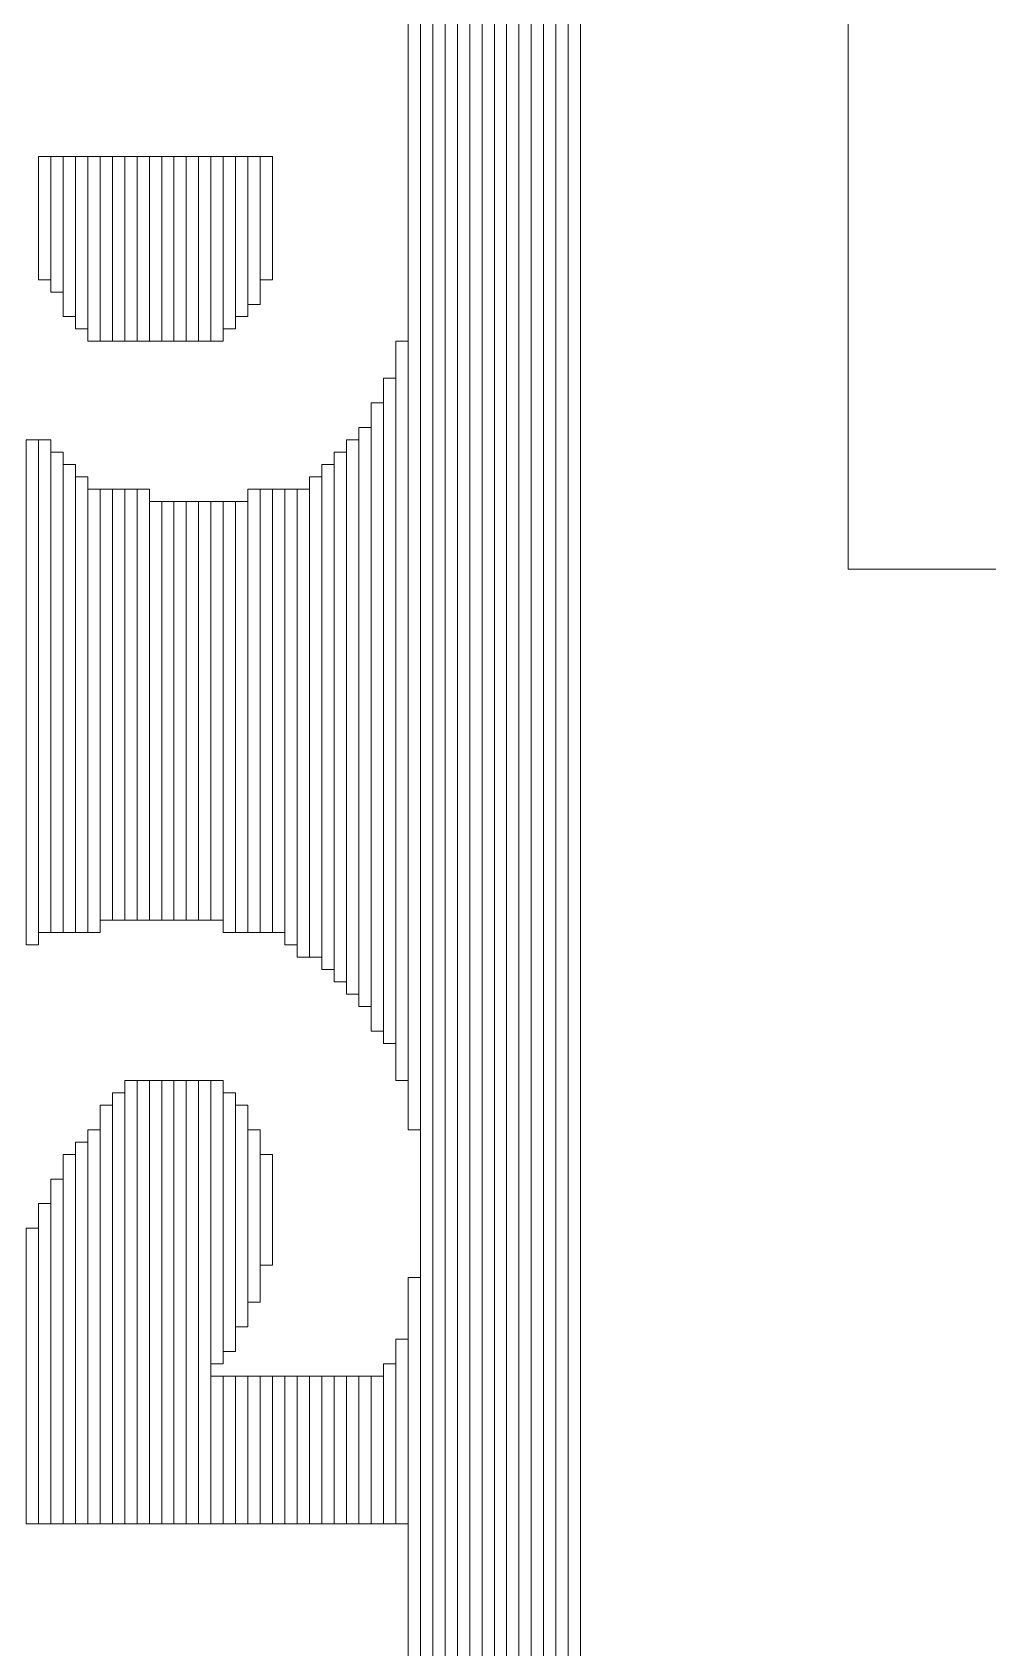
# Model space of a CAD drawing. Header units: millimetres. Extents: x -86 to 67, y -55 to 52.
# Drawn here: x 4.563 to 6.532, y 28.135 to 31.466 of the extents above; entities that cross this region are included whole.
import ezdxf

# ---------------------------------------------------------------- set-up
doc = ezdxf.new("R2010")
doc.units = ezdxf.units.MM
doc.header["$MEASUREMENT"] = 0
for name, color, linetype in [('BG_OUTLINE', 7, 'Continuous'), ('MA_PEN3', 7, 'Continuous'), ('PG_SILKSCREEN_TOP', 7, 'Continuous'), ('PIN_TOP', 7, 'Continuous')]:
    doc.layers.add(name, color=color, linetype=linetype)

msp = doc.modelspace()

# ---------------------------------------------------------------- linework, layer by layer
at = {"layer": 'BG_OUTLINE', "color": 3, "lineweight": 9}
msp.add_open_spline([(-60.0926, 34.7331), (-60.0926, 34.7331), (63.7724, 34.7331), (63.7724, 34.7331), (63.7724, 34.7331), (64.585, 34.7336), (65.3646, 34.4113), (65.9396, 33.837), (65.9396, 33.837), (66.5146, 33.2627), (66.8379, 32.4797), (66.8384, 31.667), (66.8384, 31.667), (66.8384, 31.667), (66.8412, -52.28), (66.8412, -52.28), (66.8412, -52.28), (66.8412, -52.28), (66.8384, -52.1933), (66.8384, -52.1933), (66.8384, -52.1933), (66.8389, -53.006), (66.5166, -53.7856), (65.9424, -54.3606), (65.9424, -54.3606), (65.3681, -54.9356), (64.585, -55.2589), (63.7724, -55.2594), (63.7724, -55.2594), (63.7724, -55.2594), (-60.1869, -55.2594), (-60.1869, -55.2594), (-60.1869, -55.2594), (-60.1869, -55.2594), (-60.0853, -55.2518), (-60.0853, -55.2518), (-60.0853, -55.2518), (-60.8979, -55.2523), (-61.6775, -54.9299), (-62.2525, -54.3557), (-62.2525, -54.3557), (-62.8275, -53.7814), (-63.1508, -52.9984), (-63.1513, -52.1857), (-63.1513, -52.1857), (-63.1513, -52.1857), (-63.1587, 31.667), (-63.1587, 31.667), (-63.1587, 31.667), (-63.1592, 32.4797), (-62.8369, 33.2593), (-62.2626, 33.8343), (-62.2626, 33.8343), (-61.6883, 34.4093), (-60.9053, 34.7326), (-60.0926, 34.7331)], degree=3, knots=[0, 0, 0, 0, 0.071429, 0.071429, 0.071429, 0.071429, 0.142857, 0.142857, 0.142857, 0.142857, 0.214286, 0.214286, 0.214286, 0.214286, 0.285714, 0.285714, 0.285714, 0.285714, 0.357143, 0.357143, 0.357143, 0.357143, 0.428571, 0.428571, 0.428571, 0.428571, 0.5, 0.5, 0.5, 0.5, 0.571429, 0.571429, 0.571429, 0.571429, 0.642857, 0.642857, 0.642857, 0.642857, 0.714286, 0.714286, 0.714286, 0.714286, 0.785714, 0.785714, 0.785714, 0.785714, 0.857143, 0.857143, 0.857143, 0.857143, 0.928571, 0.928571, 0.928571, 0.928571, 1, 1, 1, 1], dxfattribs=at)
at = {"layer": 'MA_PEN3', "color": 5, "lineweight": 9}
for points in [[(5.3629, 34.3594), (5.3629, 34.3594), (5.3883, 34.3594), (5.3883, 34.3594), (5.3883, 34.3594), (5.3883, 34.3594), (5.3883, 23.285), (5.3883, 23.285), (5.3883, 23.285), (5.3883, 23.285), (5.3629, 23.285), (5.3629, 23.285), (5.3629, 23.285), (5.3629, 23.285), (5.3629, 34.3594), (5.3629, 34.3594)], [(5.3883, 34.3594), (5.3883, 34.3594), (5.4137, 34.3594), (5.4137, 34.3594), (5.4137, 34.3594), (5.4137, 34.3594), (5.4137, 23.285), (5.4137, 23.285), (5.4137, 23.285), (5.4137, 23.285), (5.3883, 23.285), (5.3883, 23.285), (5.3883, 23.285), (5.3883, 23.285), (5.3883, 34.3594), (5.3883, 34.3594)], [(5.4137, 34.3594), (5.4137, 34.3594), (5.4391, 34.3594), (5.4391, 34.3594), (5.4391, 34.3594), (5.4391, 34.3594), (5.4391, 23.285), (5.4391, 23.285), (5.4391, 23.285), (5.4391, 23.285), (5.4137, 23.285), (5.4137, 23.285), (5.4137, 23.285), (5.4137, 23.285), (5.4137, 34.3594), (5.4137, 34.3594)], [(5.4391, 34.3594), (5.4391, 34.3594), (5.4645, 34.3594), (5.4645, 34.3594), (5.4645, 34.3594), (5.4645, 34.3594), (5.4645, 23.285), (5.4645, 23.285), (5.4645, 23.285), (5.4645, 23.285), (5.4391, 23.285), (5.4391, 23.285), (5.4391, 23.285), (5.4391, 23.285), (5.4391, 34.3594), (5.4391, 34.3594)], [(5.4645, 34.3594), (5.4645, 34.3594), (5.4899, 34.3594), (5.4899, 34.3594), (5.4899, 34.3594), (5.4899, 34.3594), (5.4899, 23.285), (5.4899, 23.285), (5.4899, 23.285), (5.4899, 23.285), (5.4645, 23.285), (5.4645, 23.285), (5.4645, 23.285), (5.4645, 23.285), (5.4645, 34.3594), (5.4645, 34.3594)], [(5.4899, 34.3594), (5.4899, 34.3594), (5.5153, 34.3594), (5.5153, 34.3594), (5.5153, 34.3594), (5.5153, 34.3594), (5.5153, 23.285), (5.5153, 23.285), (5.5153, 23.285), (5.5153, 23.285), (5.4899, 23.285), (5.4899, 23.285), (5.4899, 23.285), (5.4899, 23.285), (5.4899, 34.3594), (5.4899, 34.3594)], [(5.5153, 34.3594), (5.5153, 34.3594), (5.5407, 34.3594), (5.5407, 34.3594), (5.5407, 34.3594), (5.5407, 34.3594), (5.5407, 23.285), (5.5407, 23.285), (5.5407, 23.285), (5.5407, 23.285), (5.5153, 23.285), (5.5153, 23.285), (5.5153, 23.285), (5.5153, 23.285), (5.5153, 34.3594), (5.5153, 34.3594)], [(5.5407, 34.3594), (5.5407, 34.3594), (5.5661, 34.3594), (5.5661, 34.3594), (5.5661, 34.3594), (5.5661, 34.3594), (5.5661, 23.285), (5.5661, 23.285), (5.5661, 23.285), (5.5661, 23.285), (5.5407, 23.285), (5.5407, 23.285), (5.5407, 23.285), (5.5407, 23.285), (5.5407, 34.3594), (5.5407, 34.3594)], [(5.5661, 34.3594), (5.5661, 34.3594), (5.5915, 34.3594), (5.5915, 34.3594), (5.5915, 34.3594), (5.5915, 34.3594), (5.5915, 23.285), (5.5915, 23.285), (5.5915, 23.285), (5.5915, 23.285), (5.5661, 23.285), (5.5661, 23.285), (5.5661, 23.285), (5.5661, 23.285), (5.5661, 34.3594), (5.5661, 34.3594)], [(5.5915, 34.3594), (5.5915, 34.3594), (5.6169, 34.3594), (5.6169, 34.3594), (5.6169, 34.3594), (5.6169, 34.3594), (5.6169, 23.285), (5.6169, 23.285), (5.6169, 23.285), (5.6169, 23.285), (5.5915, 23.285), (5.5915, 23.285), (5.5915, 23.285), (5.5915, 23.285), (5.5915, 34.3594), (5.5915, 34.3594)], [(5.6169, 34.3594), (5.6169, 34.3594), (5.6423, 34.3594), (5.6423, 34.3594), (5.6423, 34.3594), (5.6423, 34.3594), (5.6423, 23.285), (5.6423, 23.285), (5.6423, 23.285), (5.6423, 23.285), (5.6169, 23.285), (5.6169, 23.285), (5.6169, 23.285), (5.6169, 23.285), (5.6169, 34.3594), (5.6169, 34.3594)], [(5.6423, 34.3594), (5.6423, 34.3594), (5.6677, 34.3594), (5.6677, 34.3594), (5.6677, 34.3594), (5.6677, 34.3594), (5.6677, 23.285), (5.6677, 23.285), (5.6677, 23.285), (5.6677, 23.285), (5.6423, 23.285), (5.6423, 23.285), (5.6423, 23.285), (5.6423, 23.285), (5.6423, 34.3594), (5.6423, 34.3594)], [(5.6677, 34.3594), (5.6677, 34.3594), (5.6931, 34.3594), (5.6931, 34.3594), (5.6931, 34.3594), (5.6931, 34.3594), (5.6931, 23.285), (5.6931, 23.285), (5.6931, 23.285), (5.6931, 23.285), (5.6677, 23.285), (5.6677, 23.285), (5.6677, 23.285), (5.6677, 23.285), (5.6677, 34.3594), (5.6677, 34.3594)], [(5.3375, 31.9972), (5.3375, 31.9972), (5.3629, 31.9972), (5.3629, 31.9972), (5.3629, 31.9972), (5.3629, 31.9972), (5.3629, 29.2032), (5.3629, 29.2032), (5.3629, 29.2032), (5.3629, 29.2032), (5.3375, 29.2032), (5.3375, 29.2032), (5.3375, 29.2032), (5.3375, 29.2032), (5.3375, 31.9972), (5.3375, 31.9972)], [(4.5755, 31.2098), (4.5755, 31.2098), (4.6009, 31.2098), (4.6009, 31.2098), (4.6009, 31.2098), (4.6009, 31.2098), (4.6009, 30.9558), (4.6009, 30.9558), (4.6009, 30.9558), (4.6009, 30.9558), (4.5755, 30.9558), (4.5755, 30.9558), (4.5755, 30.9558), (4.5755, 30.9558), (4.5755, 31.2098), (4.5755, 31.2098)], [(4.6009, 31.2098), (4.6009, 31.2098), (4.6263, 31.2098), (4.6263, 31.2098), (4.6263, 31.2098), (4.6263, 31.2098), (4.6263, 30.9304), (4.6263, 30.9304), (4.6263, 30.9304), (4.6263, 30.9304), (4.6009, 30.9304), (4.6009, 30.9304), (4.6009, 30.9304), (4.6009, 30.9304), (4.6009, 31.2098), (4.6009, 31.2098)], [(4.6263, 31.2098), (4.6263, 31.2098), (4.6517, 31.2098), (4.6517, 31.2098), (4.6517, 31.2098), (4.6517, 31.2098), (4.6517, 30.8796), (4.6517, 30.8796), (4.6517, 30.8796), (4.6517, 30.8796), (4.6263, 30.8796), (4.6263, 30.8796), (4.6263, 30.8796), (4.6263, 30.8796), (4.6263, 31.2098), (4.6263, 31.2098)], [(4.6517, 31.2098), (4.6517, 31.2098), (4.6771, 31.2098), (4.6771, 31.2098), (4.6771, 31.2098), (4.6771, 31.2098), (4.6771, 30.8542), (4.6771, 30.8542), (4.6771, 30.8542), (4.6771, 30.8542), (4.6517, 30.8542), (4.6517, 30.8542), (4.6517, 30.8542), (4.6517, 30.8542), (4.6517, 31.2098), (4.6517, 31.2098)], [(4.6771, 31.2098), (4.6771, 31.2098), (4.7025, 31.2098), (4.7025, 31.2098), (4.7025, 31.2098), (4.7025, 31.2098), (4.7025, 30.8288), (4.7025, 30.8288), (4.7025, 30.8288), (4.7025, 30.8288), (4.6771, 30.8288), (4.6771, 30.8288), (4.6771, 30.8288), (4.6771, 30.8288), (4.6771, 31.2098), (4.6771, 31.2098)], [(4.7025, 31.2098), (4.7025, 31.2098), (4.7279, 31.2098), (4.7279, 31.2098), (4.7279, 31.2098), (4.7279, 31.2098), (4.7279, 30.8288), (4.7279, 30.8288), (4.7279, 30.8288), (4.7279, 30.8288), (4.7025, 30.8288), (4.7025, 30.8288), (4.7025, 30.8288), (4.7025, 30.8288), (4.7025, 31.2098), (4.7025, 31.2098)], [(4.7279, 31.2098), (4.7279, 31.2098), (4.7533, 31.2098), (4.7533, 31.2098), (4.7533, 31.2098), (4.7533, 31.2098), (4.7533, 30.8288), (4.7533, 30.8288), (4.7533, 30.8288), (4.7533, 30.8288), (4.7279, 30.8288), (4.7279, 30.8288), (4.7279, 30.8288), (4.7279, 30.8288), (4.7279, 31.2098), (4.7279, 31.2098)], [(4.7533, 31.2098), (4.7533, 31.2098), (4.7787, 31.2098), (4.7787, 31.2098), (4.7787, 31.2098), (4.7787, 31.2098), (4.7787, 30.8288), (4.7787, 30.8288), (4.7787, 30.8288), (4.7787, 30.8288), (4.7533, 30.8288), (4.7533, 30.8288), (4.7533, 30.8288), (4.7533, 30.8288), (4.7533, 31.2098), (4.7533, 31.2098)], [(4.7787, 31.2098), (4.7787, 31.2098), (4.8041, 31.2098), (4.8041, 31.2098), (4.8041, 31.2098), (4.8041, 31.2098), (4.8041, 30.8288), (4.8041, 30.8288), (4.8041, 30.8288), (4.8041, 30.8288), (4.7787, 30.8288), (4.7787, 30.8288), (4.7787, 30.8288), (4.7787, 30.8288), (4.7787, 31.2098), (4.7787, 31.2098)], [(4.8041, 31.2098), (4.8041, 31.2098), (4.8295, 31.2098), (4.8295, 31.2098), (4.8295, 31.2098), (4.8295, 31.2098), (4.8295, 30.8288), (4.8295, 30.8288), (4.8295, 30.8288), (4.8295, 30.8288), (4.8041, 30.8288), (4.8041, 30.8288), (4.8041, 30.8288), (4.8041, 30.8288), (4.8041, 31.2098), (4.8041, 31.2098)], [(4.8295, 31.2098), (4.8295, 31.2098), (4.8549, 31.2098), (4.8549, 31.2098), (4.8549, 31.2098), (4.8549, 31.2098), (4.8549, 30.8288), (4.8549, 30.8288), (4.8549, 30.8288), (4.8549, 30.8288), (4.8295, 30.8288), (4.8295, 30.8288), (4.8295, 30.8288), (4.8295, 30.8288), (4.8295, 31.2098), (4.8295, 31.2098)], [(4.8549, 31.2098), (4.8549, 31.2098), (4.8803, 31.2098), (4.8803, 31.2098), (4.8803, 31.2098), (4.8803, 31.2098), (4.8803, 30.8288), (4.8803, 30.8288), (4.8803, 30.8288), (4.8803, 30.8288), (4.8549, 30.8288), (4.8549, 30.8288), (4.8549, 30.8288), (4.8549, 30.8288), (4.8549, 31.2098), (4.8549, 31.2098)], [(4.8803, 31.2098), (4.8803, 31.2098), (4.9057, 31.2098), (4.9057, 31.2098), (4.9057, 31.2098), (4.9057, 31.2098), (4.9057, 30.8288), (4.9057, 30.8288), (4.9057, 30.8288), (4.9057, 30.8288), (4.8803, 30.8288), (4.8803, 30.8288), (4.8803, 30.8288), (4.8803, 30.8288), (4.8803, 31.2098), (4.8803, 31.2098)], [(4.9057, 31.2098), (4.9057, 31.2098), (4.9311, 31.2098), (4.9311, 31.2098), (4.9311, 31.2098), (4.9311, 31.2098), (4.9311, 30.8288), (4.9311, 30.8288), (4.9311, 30.8288), (4.9311, 30.8288), (4.9057, 30.8288), (4.9057, 30.8288), (4.9057, 30.8288), (4.9057, 30.8288), (4.9057, 31.2098), (4.9057, 31.2098)], [(4.9311, 31.2098), (4.9311, 31.2098), (4.9565, 31.2098), (4.9565, 31.2098), (4.9565, 31.2098), (4.9565, 31.2098), (4.9565, 30.8288), (4.9565, 30.8288), (4.9565, 30.8288), (4.9565, 30.8288), (4.9311, 30.8288), (4.9311, 30.8288), (4.9311, 30.8288), (4.9311, 30.8288), (4.9311, 31.2098), (4.9311, 31.2098)], [(4.9565, 31.2098), (4.9565, 31.2098), (4.9819, 31.2098), (4.9819, 31.2098), (4.9819, 31.2098), (4.9819, 31.2098), (4.9819, 30.8542), (4.9819, 30.8542), (4.9819, 30.8542), (4.9819, 30.8542), (4.9565, 30.8542), (4.9565, 30.8542), (4.9565, 30.8542), (4.9565, 30.8542), (4.9565, 31.2098), (4.9565, 31.2098)], [(4.9819, 31.2098), (4.9819, 31.2098), (5.0073, 31.2098), (5.0073, 31.2098), (5.0073, 31.2098), (5.0073, 31.2098), (5.0073, 30.8796), (5.0073, 30.8796), (5.0073, 30.8796), (5.0073, 30.8796), (4.9819, 30.8796), (4.9819, 30.8796), (4.9819, 30.8796), (4.9819, 30.8796), (4.9819, 31.2098), (4.9819, 31.2098)], [(5.0073, 31.2098), (5.0073, 31.2098), (5.0327, 31.2098), (5.0327, 31.2098), (5.0327, 31.2098), (5.0327, 31.2098), (5.0327, 30.905), (5.0327, 30.905), (5.0327, 30.905), (5.0327, 30.905), (5.0073, 30.905), (5.0073, 30.905), (5.0073, 30.905), (5.0073, 30.905), (5.0073, 31.2098), (5.0073, 31.2098)], [(5.0327, 31.2098), (5.0327, 31.2098), (5.0581, 31.2098), (5.0581, 31.2098), (5.0581, 31.2098), (5.0581, 31.2098), (5.0581, 30.9558), (5.0581, 30.9558), (5.0581, 30.9558), (5.0581, 30.9558), (5.0327, 30.9558), (5.0327, 30.9558), (5.0327, 30.9558), (5.0327, 30.9558), (5.0327, 31.2098), (5.0327, 31.2098)], [(5.3121, 30.8288), (5.3121, 30.8288), (5.3375, 30.8288), (5.3375, 30.8288), (5.3375, 30.8288), (5.3375, 30.8288), (5.3375, 29.3048), (5.3375, 29.3048), (5.3375, 29.3048), (5.3375, 29.3048), (5.3121, 29.3048), (5.3121, 29.3048), (5.3121, 29.3048), (5.3121, 29.3048), (5.3121, 30.8288), (5.3121, 30.8288)], [(5.2867, 30.7526), (5.2867, 30.7526), (5.3121, 30.7526), (5.3121, 30.7526), (5.3121, 30.7526), (5.3121, 30.7526), (5.3121, 29.381), (5.3121, 29.381), (5.3121, 29.381), (5.3121, 29.381), (5.2867, 29.381), (5.2867, 29.381), (5.2867, 29.381), (5.2867, 29.381), (5.2867, 30.7526), (5.2867, 30.7526)], [(5.2613, 30.7018), (5.2613, 30.7018), (5.2867, 30.7018), (5.2867, 30.7018), (5.2867, 30.7018), (5.2867, 30.7018), (5.2867, 29.4064), (5.2867, 29.4064), (5.2867, 29.4064), (5.2867, 29.4064), (5.2613, 29.4064), (5.2613, 29.4064), (5.2613, 29.4064), (5.2613, 29.4064), (5.2613, 30.7018), (5.2613, 30.7018)], [(5.2359, 30.651), (5.2359, 30.651), (5.2613, 30.651), (5.2613, 30.651), (5.2613, 30.651), (5.2613, 30.651), (5.2613, 29.4572), (5.2613, 29.4572), (5.2613, 29.4572), (5.2613, 29.4572), (5.2359, 29.4572), (5.2359, 29.4572), (5.2359, 29.4572), (5.2359, 29.4572), (5.2359, 30.651), (5.2359, 30.651)], [(4.5501, 30.6256), (4.5501, 30.6256), (4.5755, 30.6256), (4.5755, 30.6256), (4.5755, 30.6256), (4.5755, 30.6256), (4.5755, 29.5842), (4.5755, 29.5842), (4.5755, 29.5842), (4.5755, 29.5842), (4.5501, 29.5842), (4.5501, 29.5842), (4.5501, 29.5842), (4.5501, 29.5842), (4.5501, 30.6256), (4.5501, 30.6256)], [(4.5755, 30.6256), (4.5755, 30.6256), (4.6009, 30.6256), (4.6009, 30.6256), (4.6009, 30.6256), (4.6009, 30.6256), (4.6009, 29.6096), (4.6009, 29.6096), (4.6009, 29.6096), (4.6009, 29.6096), (4.5755, 29.6096), (4.5755, 29.6096), (4.5755, 29.6096), (4.5755, 29.6096), (4.5755, 30.6256), (4.5755, 30.6256)], [(5.2105, 30.6256), (5.2105, 30.6256), (5.2359, 30.6256), (5.2359, 30.6256), (5.2359, 30.6256), (5.2359, 30.6256), (5.2359, 29.4826), (5.2359, 29.4826), (5.2359, 29.4826), (5.2359, 29.4826), (5.2105, 29.4826), (5.2105, 29.4826), (5.2105, 29.4826), (5.2105, 29.4826), (5.2105, 30.6256), (5.2105, 30.6256)], [(4.6009, 30.6002), (4.6009, 30.6002), (4.6263, 30.6002), (4.6263, 30.6002), (4.6263, 30.6002), (4.6263, 30.6002), (4.6263, 29.6096), (4.6263, 29.6096), (4.6263, 29.6096), (4.6263, 29.6096), (4.6009, 29.6096), (4.6009, 29.6096), (4.6009, 29.6096), (4.6009, 29.6096), (4.6009, 30.6002), (4.6009, 30.6002)], [(5.1851, 30.6002), (5.1851, 30.6002), (5.2105, 30.6002), (5.2105, 30.6002), (5.2105, 30.6002), (5.2105, 30.6002), (5.2105, 29.508), (5.2105, 29.508), (5.2105, 29.508), (5.2105, 29.508), (5.1851, 29.508), (5.1851, 29.508), (5.1851, 29.508), (5.1851, 29.508), (5.1851, 30.6002), (5.1851, 30.6002)], [(4.6263, 30.5748), (4.6263, 30.5748), (4.6517, 30.5748), (4.6517, 30.5748), (4.6517, 30.5748), (4.6517, 30.5748), (4.6517, 29.6096), (4.6517, 29.6096), (4.6517, 29.6096), (4.6517, 29.6096), (4.6263, 29.6096), (4.6263, 29.6096), (4.6263, 29.6096), (4.6263, 29.6096), (4.6263, 30.5748), (4.6263, 30.5748)], [(4.6517, 30.5494), (4.6517, 30.5494), (4.6771, 30.5494), (4.6771, 30.5494), (4.6771, 30.5494), (4.6771, 30.5494), (4.6771, 29.6096), (4.6771, 29.6096), (4.6771, 29.6096), (4.6771, 29.6096), (4.6517, 29.6096), (4.6517, 29.6096), (4.6517, 29.6096), (4.6517, 29.6096), (4.6517, 30.5494), (4.6517, 30.5494)], [(5.1343, 30.5494), (5.1343, 30.5494), (5.1597, 30.5494), (5.1597, 30.5494), (5.1597, 30.5494), (5.1597, 30.5494), (5.1597, 29.5588), (5.1597, 29.5588), (5.1597, 29.5588), (5.1597, 29.5588), (5.1343, 29.5588), (5.1343, 29.5588), (5.1343, 29.5588), (5.1343, 29.5588), (5.1343, 30.5494), (5.1343, 30.5494)], [(5.1597, 30.5748), (5.1597, 30.5748), (5.1851, 30.5748), (5.1851, 30.5748), (5.1851, 30.5748), (5.1851, 30.5748), (5.1851, 29.5334), (5.1851, 29.5334), (5.1851, 29.5334), (5.1851, 29.5334), (5.1597, 29.5334), (5.1597, 29.5334), (5.1597, 29.5334), (5.1597, 29.5334), (5.1597, 30.5748), (5.1597, 30.5748)], [(4.6771, 30.524), (4.6771, 30.524), (4.7025, 30.524), (4.7025, 30.524), (4.7025, 30.524), (4.7025, 30.524), (4.7025, 29.6096), (4.7025, 29.6096), (4.7025, 29.6096), (4.7025, 29.6096), (4.6771, 29.6096), (4.6771, 29.6096), (4.6771, 29.6096), (4.6771, 29.6096), (4.6771, 30.524), (4.6771, 30.524)], [(4.7025, 30.524), (4.7025, 30.524), (4.7279, 30.524), (4.7279, 30.524), (4.7279, 30.524), (4.7279, 30.524), (4.7279, 29.635), (4.7279, 29.635), (4.7279, 29.635), (4.7279, 29.635), (4.7025, 29.635), (4.7025, 29.635), (4.7025, 29.635), (4.7025, 29.635), (4.7025, 30.524), (4.7025, 30.524)], [(4.7279, 30.524), (4.7279, 30.524), (4.7533, 30.524), (4.7533, 30.524), (4.7533, 30.524), (4.7533, 30.524), (4.7533, 29.635), (4.7533, 29.635), (4.7533, 29.635), (4.7533, 29.635), (4.7279, 29.635), (4.7279, 29.635), (4.7279, 29.635), (4.7279, 29.635), (4.7279, 30.524), (4.7279, 30.524)], [(4.7533, 30.524), (4.7533, 30.524), (4.7787, 30.524), (4.7787, 30.524), (4.7787, 30.524), (4.7787, 30.524), (4.7787, 29.635), (4.7787, 29.635), (4.7787, 29.635), (4.7787, 29.635), (4.7533, 29.635), (4.7533, 29.635), (4.7533, 29.635), (4.7533, 29.635), (4.7533, 30.524), (4.7533, 30.524)], [(4.7787, 30.524), (4.7787, 30.524), (4.8041, 30.524), (4.8041, 30.524), (4.8041, 30.524), (4.8041, 30.524), (4.8041, 29.635), (4.8041, 29.635), (4.8041, 29.635), (4.8041, 29.635), (4.7787, 29.635), (4.7787, 29.635), (4.7787, 29.635), (4.7787, 29.635), (4.7787, 30.524), (4.7787, 30.524)], [(5.0073, 30.524), (5.0073, 30.524), (5.0327, 30.524), (5.0327, 30.524), (5.0327, 30.524), (5.0327, 30.524), (5.0327, 29.6096), (5.0327, 29.6096), (5.0327, 29.6096), (5.0327, 29.6096), (5.0073, 29.6096), (5.0073, 29.6096), (5.0073, 29.6096), (5.0073, 29.6096), (5.0073, 30.524), (5.0073, 30.524)], [(5.0327, 30.524), (5.0327, 30.524), (5.0581, 30.524), (5.0581, 30.524), (5.0581, 30.524), (5.0581, 30.524), (5.0581, 29.6096), (5.0581, 29.6096), (5.0581, 29.6096), (5.0581, 29.6096), (5.0327, 29.6096), (5.0327, 29.6096), (5.0327, 29.6096), (5.0327, 29.6096), (5.0327, 30.524), (5.0327, 30.524)], [(5.0581, 30.524), (5.0581, 30.524), (5.0835, 30.524), (5.0835, 30.524), (5.0835, 30.524), (5.0835, 30.524), (5.0835, 29.6096), (5.0835, 29.6096), (5.0835, 29.6096), (5.0835, 29.6096), (5.0581, 29.6096), (5.0581, 29.6096), (5.0581, 29.6096), (5.0581, 29.6096), (5.0581, 30.524), (5.0581, 30.524)], [(5.0835, 30.524), (5.0835, 30.524), (5.1089, 30.524), (5.1089, 30.524), (5.1089, 30.524), (5.1089, 30.524), (5.1089, 29.5842), (5.1089, 29.5842), (5.1089, 29.5842), (5.1089, 29.5842), (5.0835, 29.5842), (5.0835, 29.5842), (5.0835, 29.5842), (5.0835, 29.5842), (5.0835, 30.524), (5.0835, 30.524)], [(5.1089, 30.524), (5.1089, 30.524), (5.1343, 30.524), (5.1343, 30.524), (5.1343, 30.524), (5.1343, 30.524), (5.1343, 29.5588), (5.1343, 29.5588), (5.1343, 29.5588), (5.1343, 29.5588), (5.1089, 29.5588), (5.1089, 29.5588), (5.1089, 29.5588), (5.1089, 29.5588), (5.1089, 30.524), (5.1089, 30.524)], [(4.8041, 30.4986), (4.8041, 30.4986), (4.8295, 30.4986), (4.8295, 30.4986), (4.8295, 30.4986), (4.8295, 30.4986), (4.8295, 29.635), (4.8295, 29.635), (4.8295, 29.635), (4.8295, 29.635), (4.8041, 29.635), (4.8041, 29.635), (4.8041, 29.635), (4.8041, 29.635), (4.8041, 30.4986), (4.8041, 30.4986)], [(4.8295, 30.4986), (4.8295, 30.4986), (4.8549, 30.4986), (4.8549, 30.4986), (4.8549, 30.4986), (4.8549, 30.4986), (4.8549, 29.635), (4.8549, 29.635), (4.8549, 29.635), (4.8549, 29.635), (4.8295, 29.635), (4.8295, 29.635), (4.8295, 29.635), (4.8295, 29.635), (4.8295, 30.4986), (4.8295, 30.4986)], [(4.8549, 30.4986), (4.8549, 30.4986), (4.8803, 30.4986), (4.8803, 30.4986), (4.8803, 30.4986), (4.8803, 30.4986), (4.8803, 29.635), (4.8803, 29.635), (4.8803, 29.635), (4.8803, 29.635), (4.8549, 29.635), (4.8549, 29.635), (4.8549, 29.635), (4.8549, 29.635), (4.8549, 30.4986), (4.8549, 30.4986)], [(4.8803, 30.4986), (4.8803, 30.4986), (4.9057, 30.4986), (4.9057, 30.4986), (4.9057, 30.4986), (4.9057, 30.4986), (4.9057, 29.635), (4.9057, 29.635), (4.9057, 29.635), (4.9057, 29.635), (4.8803, 29.635), (4.8803, 29.635), (4.8803, 29.635), (4.8803, 29.635), (4.8803, 30.4986), (4.8803, 30.4986)], [(4.9057, 30.4986), (4.9057, 30.4986), (4.9311, 30.4986), (4.9311, 30.4986), (4.9311, 30.4986), (4.9311, 30.4986), (4.9311, 29.635), (4.9311, 29.635), (4.9311, 29.635), (4.9311, 29.635), (4.9057, 29.635), (4.9057, 29.635), (4.9057, 29.635), (4.9057, 29.635), (4.9057, 30.4986), (4.9057, 30.4986)], [(4.9311, 30.4986), (4.9311, 30.4986), (4.9565, 30.4986), (4.9565, 30.4986), (4.9565, 30.4986), (4.9565, 30.4986), (4.9565, 29.635), (4.9565, 29.635), (4.9565, 29.635), (4.9565, 29.635), (4.9311, 29.635), (4.9311, 29.635), (4.9311, 29.635), (4.9311, 29.635), (4.9311, 30.4986), (4.9311, 30.4986)], [(4.9565, 30.4986), (4.9565, 30.4986), (4.9819, 30.4986), (4.9819, 30.4986), (4.9819, 30.4986), (4.9819, 30.4986), (4.9819, 29.6096), (4.9819, 29.6096), (4.9819, 29.6096), (4.9819, 29.6096), (4.9565, 29.6096), (4.9565, 29.6096), (4.9565, 29.6096), (4.9565, 29.6096), (4.9565, 30.4986), (4.9565, 30.4986)], [(4.9819, 30.4986), (4.9819, 30.4986), (5.0073, 30.4986), (5.0073, 30.4986), (5.0073, 30.4986), (5.0073, 30.4986), (5.0073, 29.6096), (5.0073, 29.6096), (5.0073, 29.6096), (5.0073, 29.6096), (4.9819, 29.6096), (4.9819, 29.6096), (4.9819, 29.6096), (4.9819, 29.6096), (4.9819, 30.4986), (4.9819, 30.4986)], [(4.7279, 29.2794), (4.7279, 29.2794), (4.7533, 29.2794), (4.7533, 29.2794), (4.7533, 29.2794), (4.7533, 29.2794), (4.7533, 28.3904), (4.7533, 28.3904), (4.7533, 28.3904), (4.7533, 28.3904), (4.7279, 28.3904), (4.7279, 28.3904), (4.7279, 28.3904), (4.7279, 28.3904), (4.7279, 29.2794), (4.7279, 29.2794)], [(4.7533, 29.3048), (4.7533, 29.3048), (4.7787, 29.3048), (4.7787, 29.3048), (4.7787, 29.3048), (4.7787, 29.3048), (4.7787, 28.3904), (4.7787, 28.3904), (4.7787, 28.3904), (4.7787, 28.3904), (4.7533, 28.3904), (4.7533, 28.3904), (4.7533, 28.3904), (4.7533, 28.3904), (4.7533, 29.3048), (4.7533, 29.3048)], [(4.7787, 29.3048), (4.7787, 29.3048), (4.8041, 29.3048), (4.8041, 29.3048), (4.8041, 29.3048), (4.8041, 29.3048), (4.8041, 28.3904), (4.8041, 28.3904), (4.8041, 28.3904), (4.8041, 28.3904), (4.7787, 28.3904), (4.7787, 28.3904), (4.7787, 28.3904), (4.7787, 28.3904), (4.7787, 29.3048), (4.7787, 29.3048)], [(4.8041, 29.3048), (4.8041, 29.3048), (4.8295, 29.3048), (4.8295, 29.3048), (4.8295, 29.3048), (4.8295, 29.3048), (4.8295, 28.3904), (4.8295, 28.3904), (4.8295, 28.3904), (4.8295, 28.3904), (4.8041, 28.3904), (4.8041, 28.3904), (4.8041, 28.3904), (4.8041, 28.3904), (4.8041, 29.3048), (4.8041, 29.3048)], [(4.8295, 29.3048), (4.8295, 29.3048), (4.8549, 29.3048), (4.8549, 29.3048), (4.8549, 29.3048), (4.8549, 29.3048), (4.8549, 28.3904), (4.8549, 28.3904), (4.8549, 28.3904), (4.8549, 28.3904), (4.8295, 28.3904), (4.8295, 28.3904), (4.8295, 28.3904), (4.8295, 28.3904), (4.8295, 29.3048), (4.8295, 29.3048)], [(4.8549, 29.3048), (4.8549, 29.3048), (4.8803, 29.3048), (4.8803, 29.3048), (4.8803, 29.3048), (4.8803, 29.3048), (4.8803, 28.3904), (4.8803, 28.3904), (4.8803, 28.3904), (4.8803, 28.3904), (4.8549, 28.3904), (4.8549, 28.3904), (4.8549, 28.3904), (4.8549, 28.3904), (4.8549, 29.3048), (4.8549, 29.3048)], [(4.8803, 29.3048), (4.8803, 29.3048), (4.9057, 29.3048), (4.9057, 29.3048), (4.9057, 29.3048), (4.9057, 29.3048), (4.9057, 28.3904), (4.9057, 28.3904), (4.9057, 28.3904), (4.9057, 28.3904), (4.8803, 28.3904), (4.8803, 28.3904), (4.8803, 28.3904), (4.8803, 28.3904), (4.8803, 29.3048), (4.8803, 29.3048)], [(4.9057, 29.3048), (4.9057, 29.3048), (4.9311, 29.3048), (4.9311, 29.3048), (4.9311, 29.3048), (4.9311, 29.3048), (4.9311, 28.3904), (4.9311, 28.3904), (4.9311, 28.3904), (4.9311, 28.3904), (4.9057, 28.3904), (4.9057, 28.3904), (4.9057, 28.3904), (4.9057, 28.3904), (4.9057, 29.3048), (4.9057, 29.3048)], [(4.9311, 29.3048), (4.9311, 29.3048), (4.9565, 29.3048), (4.9565, 29.3048), (4.9565, 29.3048), (4.9565, 29.3048), (4.9565, 28.7206), (4.9565, 28.7206), (4.9565, 28.7206), (4.9565, 28.7206), (4.9311, 28.7206), (4.9311, 28.7206), (4.9311, 28.7206), (4.9311, 28.7206), (4.9311, 29.3048), (4.9311, 29.3048)], [(4.9565, 29.2794), (4.9565, 29.2794), (4.9819, 29.2794), (4.9819, 29.2794), (4.9819, 29.2794), (4.9819, 29.2794), (4.9819, 28.746), (4.9819, 28.746), (4.9819, 28.746), (4.9819, 28.746), (4.9565, 28.746), (4.9565, 28.746), (4.9565, 28.746), (4.9565, 28.746), (4.9565, 29.2794), (4.9565, 29.2794)], [(4.7025, 29.254), (4.7025, 29.254), (4.7279, 29.254), (4.7279, 29.254), (4.7279, 29.254), (4.7279, 29.254), (4.7279, 28.3904), (4.7279, 28.3904), (4.7279, 28.3904), (4.7279, 28.3904), (4.7025, 28.3904), (4.7025, 28.3904), (4.7025, 28.3904), (4.7025, 28.3904), (4.7025, 29.254), (4.7025, 29.254)], [(4.9819, 29.254), (4.9819, 29.254), (5.0073, 29.254), (5.0073, 29.254), (5.0073, 29.254), (5.0073, 29.254), (5.0073, 28.7968), (5.0073, 28.7968), (5.0073, 28.7968), (5.0073, 28.7968), (4.9819, 28.7968), (4.9819, 28.7968), (4.9819, 28.7968), (4.9819, 28.7968), (4.9819, 29.254), (4.9819, 29.254)], [(4.6517, 29.1778), (4.6517, 29.1778), (4.6771, 29.1778), (4.6771, 29.1778), (4.6771, 29.1778), (4.6771, 29.1778), (4.6771, 28.3904), (4.6771, 28.3904), (4.6771, 28.3904), (4.6771, 28.3904), (4.6517, 28.3904), (4.6517, 28.3904), (4.6517, 28.3904), (4.6517, 28.3904), (4.6517, 29.1778), (4.6517, 29.1778)], [(4.6771, 29.2032), (4.6771, 29.2032), (4.7025, 29.2032), (4.7025, 29.2032), (4.7025, 29.2032), (4.7025, 29.2032), (4.7025, 28.3904), (4.7025, 28.3904), (4.7025, 28.3904), (4.7025, 28.3904), (4.6771, 28.3904), (4.6771, 28.3904), (4.6771, 28.3904), (4.6771, 28.3904), (4.6771, 29.2032), (4.6771, 29.2032)], [(5.0073, 29.2032), (5.0073, 29.2032), (5.0327, 29.2032), (5.0327, 29.2032), (5.0327, 29.2032), (5.0327, 29.2032), (5.0327, 28.8476), (5.0327, 28.8476), (5.0327, 28.8476), (5.0327, 28.8476), (5.0073, 28.8476), (5.0073, 28.8476), (5.0073, 28.8476), (5.0073, 28.8476), (5.0073, 29.2032), (5.0073, 29.2032)], [(4.6263, 29.1524), (4.6263, 29.1524), (4.6517, 29.1524), (4.6517, 29.1524), (4.6517, 29.1524), (4.6517, 29.1524), (4.6517, 28.3904), (4.6517, 28.3904), (4.6517, 28.3904), (4.6517, 28.3904), (4.6263, 28.3904), (4.6263, 28.3904), (4.6263, 28.3904), (4.6263, 28.3904), (4.6263, 29.1524), (4.6263, 29.1524)], [(5.0327, 29.1524), (5.0327, 29.1524), (5.0581, 29.1524), (5.0581, 29.1524), (5.0581, 29.1524), (5.0581, 29.1524), (5.0581, 28.9238), (5.0581, 28.9238), (5.0581, 28.9238), (5.0581, 28.9238), (5.0327, 28.9238), (5.0327, 28.9238), (5.0327, 28.9238), (5.0327, 28.9238), (5.0327, 29.1524), (5.0327, 29.1524)], [(4.6009, 29.1016), (4.6009, 29.1016), (4.6263, 29.1016), (4.6263, 29.1016), (4.6263, 29.1016), (4.6263, 29.1016), (4.6263, 28.3904), (4.6263, 28.3904), (4.6263, 28.3904), (4.6263, 28.3904), (4.6009, 28.3904), (4.6009, 28.3904), (4.6009, 28.3904), (4.6009, 28.3904), (4.6009, 29.1016), (4.6009, 29.1016)], [(4.5755, 29.0508), (4.5755, 29.0508), (4.6009, 29.0508), (4.6009, 29.0508), (4.6009, 29.0508), (4.6009, 29.0508), (4.6009, 28.3904), (4.6009, 28.3904), (4.6009, 28.3904), (4.6009, 28.3904), (4.5755, 28.3904), (4.5755, 28.3904), (4.5755, 28.3904), (4.5755, 28.3904), (4.5755, 29.0508), (4.5755, 29.0508)], [(4.5501, 29), (4.5501, 29), (4.5755, 29), (4.5755, 29), (4.5755, 29), (4.5755, 29), (4.5755, 28.3904), (4.5755, 28.3904), (4.5755, 28.3904), (4.5755, 28.3904), (4.5501, 28.3904), (4.5501, 28.3904), (4.5501, 28.3904), (4.5501, 28.3904), (4.5501, 29), (4.5501, 29)], [(5.3375, 28.8984), (5.3375, 28.8984), (5.3629, 28.8984), (5.3629, 28.8984), (5.3629, 28.8984), (5.3629, 28.8984), (5.3629, 23.285), (5.3629, 23.285), (5.3629, 23.285), (5.3629, 23.285), (5.3375, 23.285), (5.3375, 23.285), (5.3375, 23.285), (5.3375, 23.285), (5.3375, 28.8984), (5.3375, 28.8984)], [(5.3121, 28.7714), (5.3121, 28.7714), (5.3375, 28.7714), (5.3375, 28.7714), (5.3375, 28.7714), (5.3375, 28.7714), (5.3375, 28.3904), (5.3375, 28.3904), (5.3375, 28.3904), (5.3375, 28.3904), (5.3121, 28.3904), (5.3121, 28.3904), (5.3121, 28.3904), (5.3121, 28.3904), (5.3121, 28.7714), (5.3121, 28.7714)], [(5.2867, 28.7206), (5.2867, 28.7206), (5.3121, 28.7206), (5.3121, 28.7206), (5.3121, 28.7206), (5.3121, 28.7206), (5.3121, 28.3904), (5.3121, 28.3904), (5.3121, 28.3904), (5.3121, 28.3904), (5.2867, 28.3904), (5.2867, 28.3904), (5.2867, 28.3904), (5.2867, 28.3904), (5.2867, 28.7206), (5.2867, 28.7206)], [(4.9311, 28.6952), (4.9311, 28.6952), (4.9565, 28.6952), (4.9565, 28.6952), (4.9565, 28.6952), (4.9565, 28.6952), (4.9565, 28.3904), (4.9565, 28.3904), (4.9565, 28.3904), (4.9565, 28.3904), (4.9311, 28.3904), (4.9311, 28.3904), (4.9311, 28.3904), (4.9311, 28.3904), (4.9311, 28.6952), (4.9311, 28.6952)], [(4.9565, 28.6952), (4.9565, 28.6952), (4.9819, 28.6952), (4.9819, 28.6952), (4.9819, 28.6952), (4.9819, 28.6952), (4.9819, 28.3904), (4.9819, 28.3904), (4.9819, 28.3904), (4.9819, 28.3904), (4.9565, 28.3904), (4.9565, 28.3904), (4.9565, 28.3904), (4.9565, 28.3904), (4.9565, 28.6952), (4.9565, 28.6952)], [(4.9819, 28.6952), (4.9819, 28.6952), (5.0073, 28.6952), (5.0073, 28.6952), (5.0073, 28.6952), (5.0073, 28.6952), (5.0073, 28.3904), (5.0073, 28.3904), (5.0073, 28.3904), (5.0073, 28.3904), (4.9819, 28.3904), (4.9819, 28.3904), (4.9819, 28.3904), (4.9819, 28.3904), (4.9819, 28.6952), (4.9819, 28.6952)], [(5.0073, 28.6952), (5.0073, 28.6952), (5.0327, 28.6952), (5.0327, 28.6952), (5.0327, 28.6952), (5.0327, 28.6952), (5.0327, 28.3904), (5.0327, 28.3904), (5.0327, 28.3904), (5.0327, 28.3904), (5.0073, 28.3904), (5.0073, 28.3904), (5.0073, 28.3904), (5.0073, 28.3904), (5.0073, 28.6952), (5.0073, 28.6952)], [(5.0327, 28.6952), (5.0327, 28.6952), (5.0581, 28.6952), (5.0581, 28.6952), (5.0581, 28.6952), (5.0581, 28.6952), (5.0581, 28.3904), (5.0581, 28.3904), (5.0581, 28.3904), (5.0581, 28.3904), (5.0327, 28.3904), (5.0327, 28.3904), (5.0327, 28.3904), (5.0327, 28.3904), (5.0327, 28.6952), (5.0327, 28.6952)], [(5.0581, 28.6952), (5.0581, 28.6952), (5.0835, 28.6952), (5.0835, 28.6952), (5.0835, 28.6952), (5.0835, 28.6952), (5.0835, 28.3904), (5.0835, 28.3904), (5.0835, 28.3904), (5.0835, 28.3904), (5.0581, 28.3904), (5.0581, 28.3904), (5.0581, 28.3904), (5.0581, 28.3904), (5.0581, 28.6952), (5.0581, 28.6952)], [(5.0835, 28.6952), (5.0835, 28.6952), (5.1089, 28.6952), (5.1089, 28.6952), (5.1089, 28.6952), (5.1089, 28.6952), (5.1089, 28.3904), (5.1089, 28.3904), (5.1089, 28.3904), (5.1089, 28.3904), (5.0835, 28.3904), (5.0835, 28.3904), (5.0835, 28.3904), (5.0835, 28.3904), (5.0835, 28.6952), (5.0835, 28.6952)], [(5.1089, 28.6952), (5.1089, 28.6952), (5.1343, 28.6952), (5.1343, 28.6952), (5.1343, 28.6952), (5.1343, 28.6952), (5.1343, 28.3904), (5.1343, 28.3904), (5.1343, 28.3904), (5.1343, 28.3904), (5.1089, 28.3904), (5.1089, 28.3904), (5.1089, 28.3904), (5.1089, 28.3904), (5.1089, 28.6952), (5.1089, 28.6952)], [(5.1343, 28.6952), (5.1343, 28.6952), (5.1597, 28.6952), (5.1597, 28.6952), (5.1597, 28.6952), (5.1597, 28.6952), (5.1597, 28.3904), (5.1597, 28.3904), (5.1597, 28.3904), (5.1597, 28.3904), (5.1343, 28.3904), (5.1343, 28.3904), (5.1343, 28.3904), (5.1343, 28.3904), (5.1343, 28.6952), (5.1343, 28.6952)], [(5.1597, 28.6952), (5.1597, 28.6952), (5.1851, 28.6952), (5.1851, 28.6952), (5.1851, 28.6952), (5.1851, 28.6952), (5.1851, 28.3904), (5.1851, 28.3904), (5.1851, 28.3904), (5.1851, 28.3904), (5.1597, 28.3904), (5.1597, 28.3904), (5.1597, 28.3904), (5.1597, 28.3904), (5.1597, 28.6952), (5.1597, 28.6952)], [(5.1851, 28.6952), (5.1851, 28.6952), (5.2105, 28.6952), (5.2105, 28.6952), (5.2105, 28.6952), (5.2105, 28.6952), (5.2105, 28.3904), (5.2105, 28.3904), (5.2105, 28.3904), (5.2105, 28.3904), (5.1851, 28.3904), (5.1851, 28.3904), (5.1851, 28.3904), (5.1851, 28.3904), (5.1851, 28.6952), (5.1851, 28.6952)], [(5.2105, 28.6952), (5.2105, 28.6952), (5.2359, 28.6952), (5.2359, 28.6952), (5.2359, 28.6952), (5.2359, 28.6952), (5.2359, 28.3904), (5.2359, 28.3904), (5.2359, 28.3904), (5.2359, 28.3904), (5.2105, 28.3904), (5.2105, 28.3904), (5.2105, 28.3904), (5.2105, 28.3904), (5.2105, 28.6952), (5.2105, 28.6952)], [(5.2359, 28.6952), (5.2359, 28.6952), (5.2613, 28.6952), (5.2613, 28.6952), (5.2613, 28.6952), (5.2613, 28.6952), (5.2613, 28.3904), (5.2613, 28.3904), (5.2613, 28.3904), (5.2613, 28.3904), (5.2359, 28.3904), (5.2359, 28.3904), (5.2359, 28.3904), (5.2359, 28.3904), (5.2359, 28.6952), (5.2359, 28.6952)], [(5.2613, 28.6952), (5.2613, 28.6952), (5.2867, 28.6952), (5.2867, 28.6952), (5.2867, 28.6952), (5.2867, 28.6952), (5.2867, 28.3904), (5.2867, 28.3904), (5.2867, 28.3904), (5.2867, 28.3904), (5.2613, 28.3904), (5.2613, 28.3904), (5.2613, 28.3904), (5.2613, 28.3904), (5.2613, 28.6952), (5.2613, 28.6952)]]:
    msp.add_open_spline(points, degree=3, knots=[0, 0, 0, 0, 0.25, 0.25, 0.25, 0.25, 0.5, 0.5, 0.5, 0.5, 0.75, 0.75, 0.75, 0.75, 1, 1, 1, 1], dxfattribs=at)
at = {"layer": 'PG_SILKSCREEN_TOP', "color": 6, "lineweight": 9}
msp.add_open_spline([(9.4952, 28.0326), (9.8134, 29.4076), (8.9568, 30.7803), (7.5818, 31.0988), (7.5818, 31.0988), (6.2068, 31.4172), (9.8139, 30.5599), (9.4952, 29.185)], degree=3, knots=[0, 0, 0, 0, 0.5, 0.5, 0.5, 0.5, 1, 1, 1, 1], dxfattribs=at)
at = {"layer": 'PIN_TOP', "lineweight": 9}
msp.add_open_spline([(6.245, 32.8589), (6.245, 32.8589), (8.245, 32.8589), (8.245, 32.8589), (8.245, 32.8589), (8.245, 32.8589), (8.245, 30.3588), (8.245, 30.3588), (8.245, 30.3588), (8.245, 30.3588), (6.245, 30.3588), (6.245, 30.3588), (6.245, 30.3588), (6.245, 30.3588), (6.245, 32.8589), (6.245, 32.8589)], degree=3, knots=[0, 0, 0, 0, 0.25, 0.25, 0.25, 0.25, 0.5, 0.5, 0.5, 0.5, 0.75, 0.75, 0.75, 0.75, 1, 1, 1, 1], dxfattribs=at)

doc.saveas('drawing.dxf')
